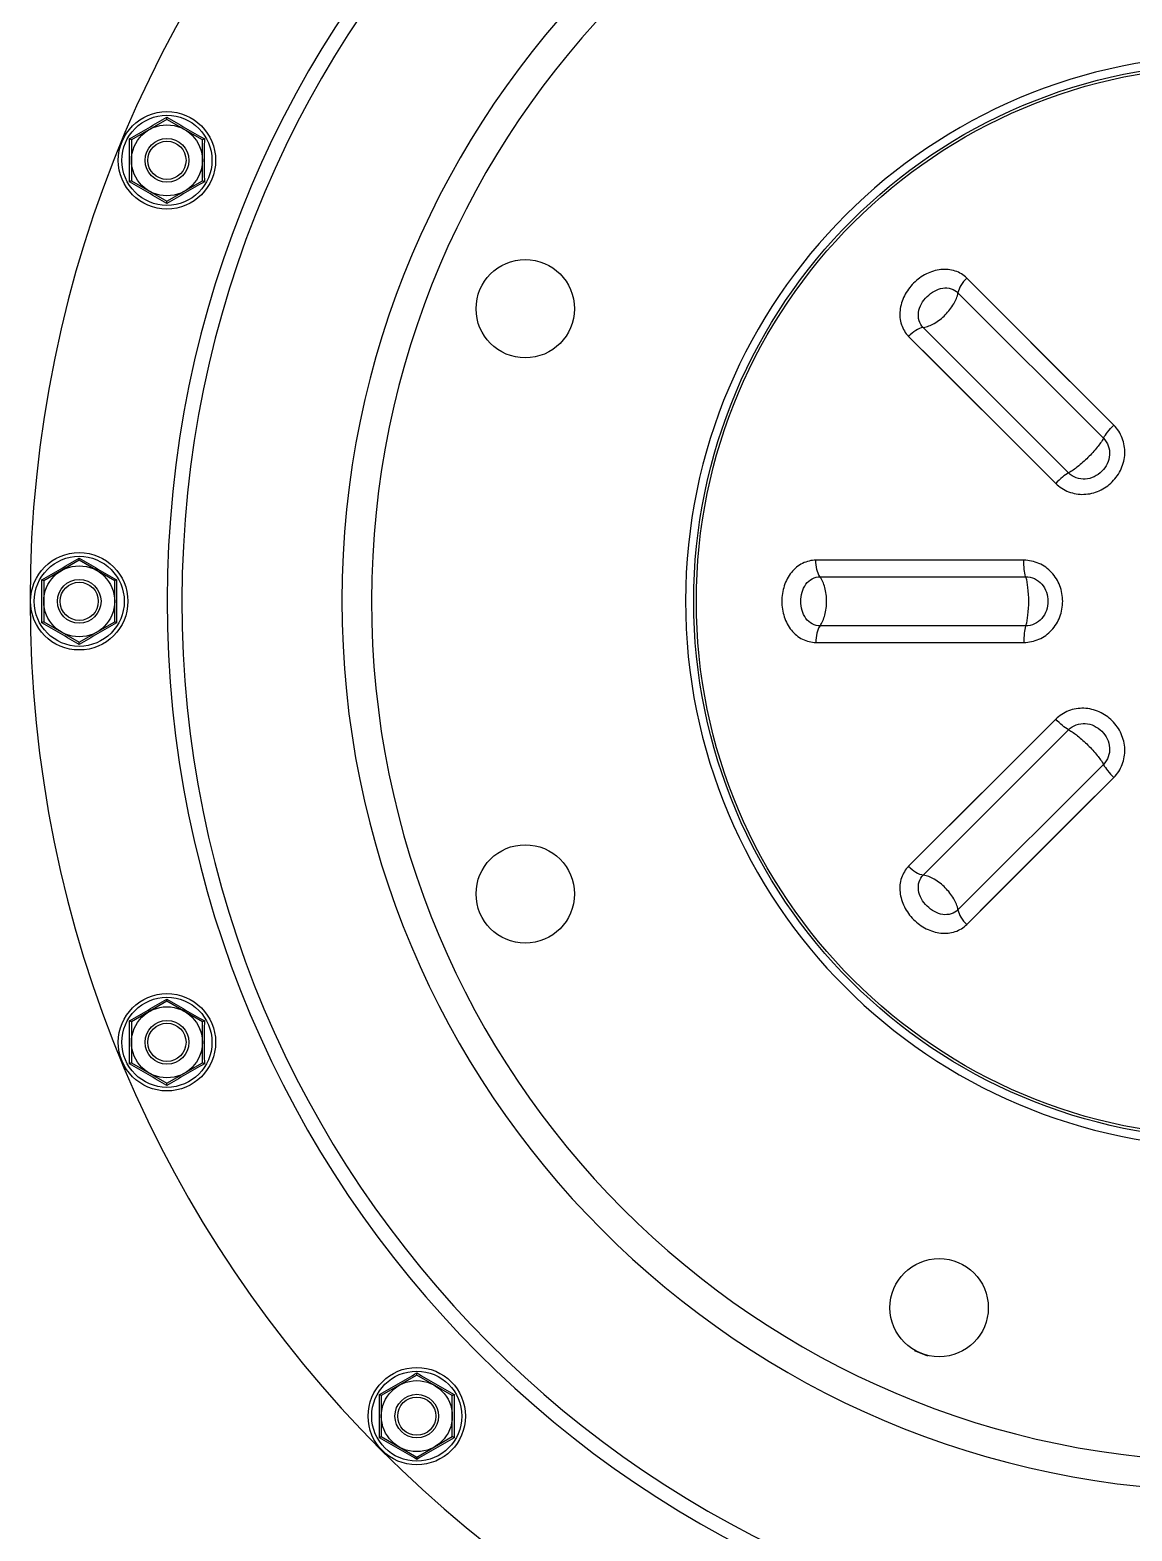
# Model space of a CAD drawing. Header units: millimetres. Extents: x 1186 to 6713, y 237 to 5598.
# Drawn here: x 4450.3 to 4652, y 3939.7 to 4214.5 of the extents above; entities that cross this region are included whole.
import ezdxf

# ---------------------------------------------------------------- set-up
doc = ezdxf.new("R2010")
doc.units = ezdxf.units.MM
doc.header["$LTSCALE"] = 384.175
doc.layers.get('0').update_dxf_attribs({"linetype": 'CONTINUOUS'})
doc.layers.add('02___PRT_ALL_AXES', color=7, linetype='CONTINUOUS')

msp = doc.modelspace()

# ---------------------------------------------------------------- linework, layer by layer
at = {"linetype": 'Continuous'}
for p, q in [((4475.32463, 4198.13171), (4468.82476, 4194.37871)), ((4481.82476, 4194.37917), (4475.32463, 4198.13171)), ((4468.82476, 4194.37871), (4468.82502, 4186.87315)), ((4481.82502, 4186.87361), (4481.82476, 4194.37917)), ((4468.82502, 4186.87315), (4475.32516, 4183.12061)), ((4475.32516, 4183.12061), (4481.82502, 4186.87361)), ((4648.66096, 4142.12577), (4621.74597, 4169.05029)), ((4620.13538, 4166.36459), (4646.75911, 4139.75755)), ((4611.0931, 4158.39744), (4638.01768, 4131.48244)), ((4640.3858, 4133.38425), (4613.77874, 4160.00804)), ((4459.26321, 4117.38551), (4452.76334, 4113.6325)), ((4465.76334, 4113.63296), (4459.26321, 4117.38551)), ((4632.18696, 4117.40591), (4594.11668, 4117.41265)), ((4594.87689, 4114.37471), (4632.51673, 4114.38651)), ((4452.76334, 4113.6325), (4452.76361, 4106.12695)), ((4465.76361, 4106.12741), (4465.76334, 4113.63296)), ((4452.76361, 4106.12695), (4459.26374, 4102.3744)), ((4459.26374, 4102.3744), (4465.76361, 4106.12741)), ((4632.51673, 4105.3733), (4594.87683, 4105.38513)), ((4594.11666, 4102.34723), (4632.18699, 4102.354)), ((4638.01766, 4088.27745), (4611.09314, 4061.36246)), ((4613.77884, 4059.75187), (4640.38588, 4086.3756)), ((4646.75918, 4080.00229), (4620.13539, 4053.39523)), ((4621.74599, 4050.70959), (4648.661, 4077.63418)), ((4475.32463, 4036.6393), (4468.82476, 4032.8863)), ((4481.82476, 4032.88676), (4475.32463, 4036.6393)), ((4468.82476, 4032.8863), (4468.82502, 4025.38074)), ((4481.82502, 4025.3812), (4481.82476, 4032.88676)), ((4468.82502, 4025.38074), (4475.32516, 4021.6282)), ((4475.32516, 4021.6282), (4481.82502, 4025.3812)), ((4521.06368, 3968.18598), (4514.56381, 3964.43297)), ((4527.56381, 3964.43343), (4521.06368, 3968.18598)), ((4514.56381, 3964.43297), (4514.56407, 3956.92742)), ((4527.56407, 3956.92788), (4527.56381, 3964.43343)), ((4514.56407, 3956.92742), (4521.06421, 3953.17487)), ((4521.06421, 3953.17487), (4527.56407, 3956.92788))]:
    msp.add_line(p, q, dxfattribs=at)
for points in [[(4635.57347, 4155.21951), (4631.41117, 4159.38304), (4626.81764, 4163.97772), (4621.74597, 4169.05029)], [(4611.0931, 4158.39744), (4616.00127, 4153.4902), (4628.03798, 4141.45701)], [(4648.66096, 4142.12577), (4645.81443, 4144.97415), (4635.57347, 4155.21951)], [(4628.03798, 4141.45701), (4631.2628, 4138.23353), (4638.01768, 4131.48244)], [(4613.67403, 4117.41032), (4607.78678, 4117.4112), (4601.28973, 4117.41201), (4594.11668, 4117.41265)], [(4632.18696, 4117.40591), (4628.16004, 4117.40721), (4613.67403, 4117.41032)], [(4594.11666, 4102.34723), (4601.0572, 4102.34788), (4618.07719, 4102.35037)], [(4618.07719, 4102.35037), (4622.63683, 4102.35131), (4632.18699, 4102.354)], [(4638.01766, 4088.27745), (4635.16928, 4085.43091), (4628.70554, 4078.97021)], [(4628.70554, 4078.97021), (4624.92392, 4075.18995), (4620.76039, 4071.02766), (4616.16571, 4066.43412), (4611.09314, 4061.36246)], [(4635.08553, 4064.05231), (4638.68642, 4067.65446), (4641.9099, 4070.87928), (4648.661, 4077.63418)], [(4621.74599, 4050.70959), (4626.65323, 4055.61775), (4635.08553, 4064.05231)]]:
    msp.add_lwpolyline(points, dxfattribs=at)
for centre, radius in [((4670.26347, 4109.87996), 98.5), ((4670.26347, 4109.87996), 98.02353), ((4475.32489, 4190.62616), 8.91272), ((4475.32489, 4190.62616), 8.24637), ((4475.32489, 4190.62616), 6.5), ((4475.32489, 4190.62616), 4), ((4475.32489, 4190.62616), 3.5), ((4459.26347, 4109.87996), 8.91272), ((4459.26347, 4109.87996), 8.24637), ((4459.26347, 4109.87996), 6.5), ((4459.26347, 4109.87996), 4), ((4459.26347, 4109.87996), 3.5), ((4475.32489, 4029.13375), 8.91272), ((4475.32489, 4029.13375), 8.24637), ((4475.32489, 4029.13375), 6.5), ((4475.32489, 4029.13375), 4), ((4475.32489, 4029.13375), 3.5), ((4521.06394, 3960.68042), 8.91272), ((4521.06394, 3960.68042), 8.24637), ((4521.06394, 3960.68042), 6.5), ((4521.06394, 3960.68042), 4), ((4521.06394, 3960.68042), 3.5)]:
    msp.add_circle(centre, radius, dxfattribs=at)
msp.add_arc((4670.26347, 4109.87996), 100, 0, 359.88, dxfattribs=at)
for points in [[(4468.47285, 4194.58186), (4469.62092, 4195.23058), (4471.91551, 4196.5309), (4474.18882, 4197.86807), (4475.32461, 4198.53805)], [(4475.32461, 4198.53805), (4476.46045, 4197.86815), (4478.73385, 4196.53114), (4481.02854, 4195.23098), (4482.17665, 4194.58234)], [(4475.32517, 4182.71427), (4474.18933, 4183.38417), (4471.91593, 4184.72118), (4469.62124, 4186.02134), (4468.47313, 4186.66998)], [(4482.17693, 4186.67046), (4481.02886, 4186.02174), (4478.73427, 4184.72142), (4476.46096, 4183.38425), (4475.32517, 4182.71427)], [(4452.41143, 4113.83566), (4453.5595, 4114.48438), (4455.85409, 4115.78469), (4458.1274, 4117.12187), (4459.2632, 4117.79184)], [(4459.26319, 4117.79184), (4460.39903, 4117.12195), (4462.67244, 4115.78494), (4464.96712, 4114.48478), (4466.11523, 4113.83614)], [(4459.26376, 4101.96807), (4458.12791, 4102.63796), (4455.85451, 4103.97498), (4453.55983, 4105.27513), (4452.41171, 4105.92377)], [(4466.11551, 4105.92426), (4464.96744, 4105.27554), (4462.67285, 4103.97522), (4460.39954, 4102.63804), (4459.26375, 4101.96807)], [(4468.47285, 4033.08945), (4469.62092, 4033.73817), (4471.91551, 4035.03849), (4474.18882, 4036.37567), (4475.32461, 4037.04564)], [(4475.32461, 4037.04564), (4476.46045, 4036.37575), (4478.73385, 4035.03873), (4481.02854, 4033.73857), (4482.17665, 4033.08994)], [(4475.32517, 4021.22186), (4474.18933, 4021.89176), (4471.91593, 4023.22877), (4469.62124, 4024.52893), (4468.47313, 4025.17757)], [(4482.17693, 4025.17805), (4481.02886, 4024.52933), (4478.73427, 4023.22901), (4476.46096, 4021.89184), (4475.32517, 4021.22186)], [(4514.2119, 3964.63612), (4515.35997, 3965.28484), (4517.65456, 3966.58516), (4519.92787, 3967.92234), (4521.06366, 3968.59231)], [(4521.06366, 3968.59231), (4522.1995, 3967.92242), (4524.47291, 3966.58541), (4526.76759, 3965.28525), (4527.9157, 3964.63661)], [(4521.06422, 3952.76854), (4519.92838, 3953.43843), (4517.65498, 3954.77544), (4515.3603, 3956.0756), (4514.21218, 3956.72424)], [(4527.91598, 3956.72473), (4526.76791, 3956.07601), (4524.47332, 3954.77569), (4522.20001, 3953.43851), (4521.06422, 3952.76854)]]:
    msp.add_open_spline(points, degree=3, dxfattribs=at)
for points, knots in [([(4475.32461, 4198.13171), (4475.32461, 4198.09113), (4475.32562, 4198.4026), (4475.32461, 4198.44317), (4475.32461, 4198.53805)], [0, 0, 0, 0, 0.29956188, 1, 1, 1, 1]), ([(4468.47315, 4186.66997), (4468.48546, 4187.99774), (4468.50656, 4190.63507), (4468.48511, 4193.27241), (4468.47287, 4194.58187)], [0, 0, 0, 0, 0.503470775, 1, 1, 1, 1]), ([(4468.82476, 4194.37871), (4468.82492, 4194.37801), (4468.82058, 4194.38195), (4468.81697, 4194.38272), (4468.80712, 4194.38924), (4468.79546, 4194.39576), (4468.78017, 4194.40482), (4468.75464, 4194.41963), (4468.71662, 4194.44165), (4468.66481, 4194.47142), (4468.60576, 4194.50529), (4468.54099, 4194.54255), (4468.49606, 4194.56846), (4468.47287, 4194.58185)], [0, 0, 0, 0, 0.005270768, 0.020858191, 0.046282368, 0.081003533, 0.124365062, 0.175697192, 0.299730798, 0.448270882, 0.617065146, 0.802297204, 1, 1, 1, 1]), ([(4482.17663, 4194.58234), (4482.15344, 4194.56895), (4482.10851, 4194.54303), (4482.04375, 4194.50577), (4481.98469, 4194.47189), (4481.93289, 4194.44212), (4481.89486, 4194.42009), (4481.86934, 4194.40528), (4481.85403, 4194.39622), (4481.84243, 4194.38968), (4481.83243, 4194.38321), (4481.82909, 4194.38236), (4481.82448, 4194.37851), (4481.82476, 4194.37917)], [0, 0, 0, 0, 0.197705209, 0.382939848, 0.551741292, 0.700291465, 0.824330592, 0.875663154, 0.919023194, 0.953740564, 0.97915805, 0.994736811, 1, 1, 1, 1]), ([(4482.17663, 4194.58235), (4482.16433, 4193.25472), (4482.14322, 4190.61738), (4482.16467, 4187.98005), (4482.17691, 4186.67045)], [0, 0, 0, 0, 0.503419542, 1, 1, 1, 1]), ([(4468.82504, 4186.87315), (4468.82532, 4186.8738), (4468.82069, 4186.86999), (4468.81734, 4186.86918), (4468.80729, 4186.86284), (4468.7956, 4186.85646), (4468.7802, 4186.84758), (4468.75457, 4186.83296), (4468.7165, 4186.81099), (4468.6648, 4186.78102), (4468.60593, 4186.7468), (4468.54125, 4186.70933), (4468.49633, 4186.68337), (4468.47314, 4186.66997)], [0, 0, 0, 0, 0.005246527, 0.020788041, 0.046167334, 0.080859382, 0.124204947, 0.175529424, 0.299562897, 0.448123589, 0.616956491, 0.802239647, 1, 1, 1, 1]), ([(4482.17693, 4186.67046), (4482.15373, 4186.68385), (4482.10881, 4186.70981), (4482.04413, 4186.74728), (4481.98526, 4186.78149), (4481.93353, 4186.81148), (4481.89553, 4186.83337), (4481.86979, 4186.84811), (4481.85462, 4186.85673), (4481.84232, 4186.86381), (4481.83444, 4186.8681), (4481.82928, 4186.87132), (4481.82747, 4186.87188), (4481.82484, 4186.8743), (4481.82501, 4186.8736)], [0, 0, 0, 0, 0.197757183, 0.383035853, 0.551868359, 0.700432958, 0.824469569, 0.875795596, 0.919142329, 0.953834439, 0.979211825, 0.988239588, 0.994751198, 1, 1, 1, 1]), ([(4475.32517, 4182.71427), (4475.32517, 4182.80915), (4475.32617, 4182.84972), (4475.32514, 4183.16119), (4475.32514, 4183.12061)], [0, 0, 0, 0, 0.700434158, 1, 1, 1, 1]), ([(4621.74597, 4169.05029), (4621.15704, 4169.63929), (4619.63152, 4170.5594), (4616.93245, 4170.79036), (4614.24071, 4169.95139), (4611.91048, 4168.23808), (4610.19467, 4165.90828), (4609.35323, 4163.21469), (4609.58331, 4160.51311), (4610.50395, 4158.98651), (4611.0931, 4158.39744)], [0, 0, 0, 0, 0.115889432, 0.237395261, 0.366273236, 0.499820436, 0.633419103, 0.762451657, 0.884082182, 1, 1, 1, 1]), ([(4613.77848, 4160.00808), (4613.43373, 4160.35263), (4612.90216, 4161.25428), (4612.81533, 4162.84255), (4613.37823, 4164.39727), (4614.4199, 4165.72623), (4615.74886, 4166.76681), (4617.30274, 4167.32891), (4618.88967, 4167.24022), (4619.79076, 4166.70909), (4620.13522, 4166.36442)], [0, 0, 0, 0, 0.115823434, 0.237315718, 0.366323871, 0.500154444, 0.633941952, 0.762811012, 0.884202705, 1, 1, 1, 1]), ([(4621.74595, 4169.05032), (4621.33049, 4168.65585), (4620.65184, 4167.83508), (4620.21018, 4166.84207), (4620.13527, 4166.3645)], [0, 0, 0, 0, 0.542357193, 1, 1, 1, 1]), ([(4613.77874, 4160.00804), (4614.48784, 4160.11818), (4615.96784, 4160.75268), (4617.8756, 4162.26777), (4619.39062, 4164.17552), (4620.02531, 4165.65548), (4620.13538, 4166.36459)], [0, 0, 0, 0, 0.228816328, 0.499999709, 0.7711831, 1, 1, 1, 1]), ([(4613.77877, 4160.00804), (4613.30123, 4159.93312), (4612.30828, 4159.49147), (4611.48756, 4158.81286), (4611.09312, 4158.39742)], [0, 0, 0, 0, 0.457645836, 1, 1, 1, 1]), ([(4638.01768, 4131.48244), (4638.68404, 4130.81656), (4640.32422, 4129.7511), (4643.21038, 4129.27911), (4646.07239, 4129.96389), (4648.48886, 4131.64981), (4650.17733, 4134.06571), (4650.86459, 4136.92948), (4650.39312, 4139.81806), (4649.32702, 4141.45923), (4648.66096, 4142.12577)], [0, 0, 0, 0, 0.123541431, 0.247971357, 0.373527945, 0.499844571, 0.62620072, 0.751882405, 0.876425862, 1, 1, 1, 1]), ([(4646.75912, 4139.75756), (4646.966, 4140.1542), (4647.57126, 4140.97876), (4648.25625, 4141.72789), (4648.66097, 4142.12576)], [0, 0, 0, 0, 0.440787802, 1, 1, 1, 1]), ([(4646.75896, 4139.75736), (4647.15101, 4139.36653), (4647.77193, 4138.3933), (4648.00559, 4136.68358), (4647.54079, 4135.01369), (4646.5226, 4133.61784), (4645.12633, 4132.60105), (4643.45733, 4132.13854), (4641.749, 4132.37159), (4640.77618, 4132.99214), (4640.38544, 4133.3841)], [0, 0, 0, 0, 0.12340028, 0.248007389, 0.373822461, 0.500154577, 0.626449453, 0.752130104, 0.876628216, 1, 1, 1, 1]), ([(4646.75911, 4139.75755), (4646.44721, 4139.16801), (4645.54707, 4137.93622), (4643.96002, 4136.1833), (4642.20708, 4134.59632), (4640.97533, 4133.69613), (4640.3858, 4133.38425)], [0, 0, 0, 0, 0.22011938, 0.500002135, 0.779885753, 1, 1, 1, 1]), ([(4640.38567, 4133.38421), (4639.98905, 4133.1773), (4639.16457, 4132.57207), (4638.4155, 4131.88712), (4638.01767, 4131.48245)], [0, 0, 0, 0, 0.440806577, 1, 1, 1, 1]), ([(4459.26319, 4117.3855), (4459.26319, 4117.34493), (4459.26421, 4117.65639), (4459.2632, 4117.69697), (4459.26319, 4117.79184)], [0, 0, 0, 0, 0.29956188, 1, 1, 1, 1]), ([(4594.11668, 4117.41265), (4593.2835, 4117.4127), (4591.5536, 4116.98445), (4589.48136, 4115.23754), (4588.17146, 4112.74207), (4587.88307, 4110.84017), (4587.88302, 4109.87996)], [0, 0, 0, 0, 0.231847702, 0.474946861, 0.732802485, 1, 1, 1, 1]), ([(4594.87688, 4114.37457), (4594.59216, 4114.76523), (4594.20229, 4115.7797), (4594.1018, 4116.83995), (4594.11664, 4117.41265)], [0, 0, 0, 0, 0.457642807, 1, 1, 1, 1]), ([(4632.51673, 4114.38653), (4632.38255, 4114.81328), (4632.22748, 4115.82432), (4632.18213, 4116.83839), (4632.18697, 4117.40591)], [0, 0, 0, 0, 0.440787802, 1, 1, 1, 1]), ([(4639.30073, 4109.87996), (4639.30067, 4110.84337), (4638.95749, 4112.78398), (4637.41843, 4115.28981), (4635.04349, 4116.99908), (4633.12949, 4117.40556), (4632.18696, 4117.40591)], [0, 0, 0, 0, 0.25268737, 0.503858586, 0.752789705, 1, 1, 1, 1]), ([(4591.35549, 4109.87976), (4591.35548, 4110.44295), (4591.49023, 4111.55681), (4592.1913, 4113.05243), (4593.3763, 4114.11289), (4594.38942, 4114.37463), (4594.8769, 4114.37448)], [0, 0, 0, 0, 0.267653208, 0.525468054, 0.768327753, 1, 1, 1, 1]), ([(4594.87683, 4105.38513), (4595.30035, 4105.96442), (4595.89821, 4107.4596), (4596.17588, 4109.87992), (4595.89817, 4112.30018), (4595.30047, 4113.79546), (4594.87689, 4114.37471)], [0, 0, 0, 0, 0.228816376, 0.499999751, 0.771183136, 1, 1, 1, 1]), ([(4632.51673, 4114.38651), (4632.71305, 4113.7491), (4632.94756, 4112.24159), (4633.06485, 4109.87988), (4632.9475, 4107.5182), (4632.71305, 4106.01069), (4632.51673, 4105.3733)], [0, 0, 0, 0, 0.220119357, 0.500002109, 0.779885725, 1, 1, 1, 1]), ([(4632.51676, 4114.38627), (4633.0705, 4114.38714), (4634.19754, 4114.13808), (4635.57114, 4113.09431), (4636.42338, 4111.5877), (4636.60155, 4110.44635), (4636.60157, 4109.87963)], [0, 0, 0, 0, 0.246865392, 0.495907053, 0.747348512, 1, 1, 1, 1]), ([(4452.41173, 4105.92377), (4452.42404, 4107.25153), (4452.44514, 4109.88887), (4452.42369, 4112.5262), (4452.41145, 4113.83566)], [0, 0, 0, 0, 0.503470775, 1, 1, 1, 1]), ([(4452.76334, 4113.6325), (4452.7635, 4113.63181), (4452.75916, 4113.63575), (4452.75556, 4113.63651), (4452.7457, 4113.64303), (4452.73404, 4113.64955), (4452.71875, 4113.65861), (4452.69322, 4113.67342), (4452.6552, 4113.69545), (4452.60339, 4113.72522), (4452.54434, 4113.75909), (4452.47957, 4113.79635), (4452.43464, 4113.82226), (4452.41145, 4113.83565)], [0, 0, 0, 0, 0.005270768, 0.020858191, 0.046282368, 0.081003533, 0.124365062, 0.175697192, 0.299730798, 0.448270882, 0.617065146, 0.802297204, 1, 1, 1, 1]), ([(4466.11521, 4113.83613), (4466.09202, 4113.82274), (4466.0471, 4113.79683), (4465.98233, 4113.75956), (4465.92327, 4113.72569), (4465.87147, 4113.69591), (4465.83344, 4113.67389), (4465.80792, 4113.65907), (4465.79261, 4113.65002), (4465.78101, 4113.64348), (4465.77101, 4113.63701), (4465.76768, 4113.63616), (4465.76306, 4113.63231), (4465.76334, 4113.63296)], [0, 0, 0, 0, 0.197705209, 0.382939848, 0.551741292, 0.700291465, 0.824330592, 0.875663154, 0.919023194, 0.953740564, 0.97915805, 0.994736811, 1, 1, 1, 1]), ([(4466.11521, 4113.83615), (4466.10291, 4112.50851), (4466.0818, 4109.87118), (4466.10325, 4107.23385), (4466.11549, 4105.92425)], [0, 0, 0, 0, 0.503419542, 1, 1, 1, 1]), ([(4587.88302, 4109.87996), (4587.88301, 4108.91989), (4588.17143, 4107.0182), (4589.48105, 4104.52284), (4591.55319, 4102.77559), (4593.2833, 4102.34718), (4594.11666, 4102.34723)], [0, 0, 0, 0, 0.267157049, 0.524996743, 0.768100595, 1, 1, 1, 1]), ([(4594.87661, 4105.38497), (4594.38904, 4105.38483), (4593.37576, 4105.6465), (4592.19184, 4106.70801), (4591.49047, 4108.20294), (4591.35549, 4109.31667), (4591.35549, 4109.87976)], [0, 0, 0, 0, 0.231736057, 0.474569494, 0.732373364, 1, 1, 1, 1]), ([(4632.18699, 4102.354), (4633.13001, 4102.35438), (4635.04468, 4102.76122), (4637.41962, 4104.47147), (4638.95774, 4106.97719), (4639.30078, 4108.91709), (4639.30073, 4109.87996)], [0, 0, 0, 0, 0.247340189, 0.496314031, 0.747455011, 1, 1, 1, 1]), ([(4636.60157, 4109.87963), (4636.60158, 4109.31329), (4636.4233, 4108.17246), (4635.57112, 4106.66652), (4634.19818, 4105.62152), (4633.07062, 4105.37209), (4632.51658, 4105.37294)], [0, 0, 0, 0, 0.252491169, 0.503875201, 0.752985014, 1, 1, 1, 1]), ([(4452.76362, 4106.12694), (4452.7639, 4106.12759), (4452.75927, 4106.12378), (4452.75592, 4106.12298), (4452.74587, 4106.11663), (4452.73419, 4106.11026), (4452.71878, 4106.10138), (4452.69315, 4106.08675), (4452.65509, 4106.06479), (4452.60338, 4106.03482), (4452.54451, 4106.0006), (4452.47984, 4105.96312), (4452.43492, 4105.93716), (4452.41172, 4105.92377)], [0, 0, 0, 0, 0.005246527, 0.020788041, 0.046167334, 0.080859382, 0.124204947, 0.175529424, 0.299562897, 0.448123589, 0.616956491, 0.802239647, 1, 1, 1, 1]), ([(4466.11551, 4105.92425), (4466.09231, 4105.93765), (4466.04739, 4105.9636), (4465.98271, 4106.00108), (4465.92384, 4106.03528), (4465.87211, 4106.06528), (4465.83411, 4106.08717), (4465.80838, 4106.10191), (4465.7932, 4106.11052), (4465.7809, 4106.1176), (4465.77302, 4106.12189), (4465.76786, 4106.12511), (4465.76605, 4106.12567), (4465.76343, 4106.12809), (4465.76359, 4106.1274)], [0, 0, 0, 0, 0.197757183, 0.383035853, 0.551868359, 0.700432958, 0.824469569, 0.875795596, 0.919142329, 0.953834439, 0.979211825, 0.988239588, 0.994751198, 1, 1, 1, 1]), ([(4594.87685, 4105.38515), (4594.59215, 4104.9945), (4594.20233, 4103.98009), (4594.10184, 4102.91989), (4594.11668, 4102.34723)], [0, 0, 0, 0, 0.457645836, 1, 1, 1, 1]), ([(4632.51666, 4105.37317), (4632.38252, 4104.94642), (4632.22748, 4103.93546), (4632.18214, 4102.92146), (4632.18698, 4102.354)], [0, 0, 0, 0, 0.440806594, 1, 1, 1, 1]), ([(4459.26375, 4101.96807), (4459.26375, 4102.06294), (4459.26476, 4102.10352), (4459.26372, 4102.41499), (4459.26372, 4102.37441)], [0, 0, 0, 0, 0.700434158, 1, 1, 1, 1]), ([(4648.661, 4077.63418), (4649.32684, 4078.30058), (4650.39263, 4079.94122), (4650.86451, 4082.82911), (4650.17763, 4085.69311), (4648.48919, 4088.11077), (4646.07028, 4089.79694), (4643.20708, 4090.48098), (4640.32192, 4090.00771), (4638.68337, 4088.94266), (4638.01766, 4088.27745)], [0, 0, 0, 0, 0.123540765, 0.248049388, 0.373723722, 0.500151782, 0.626570643, 0.752210718, 0.876581026, 1, 1, 1, 1]), ([(4640.38587, 4086.3756), (4639.98923, 4086.58249), (4639.16467, 4087.18775), (4638.41554, 4087.87273), (4638.01767, 4088.27745)], [0, 0, 0, 0, 0.440787802, 1, 1, 1, 1]), ([(4640.38607, 4086.37544), (4640.77641, 4086.767), (4641.74809, 4087.38733), (4643.45584, 4087.62207), (4645.12553, 4087.15939), (4646.52286, 4086.14228), (4647.54111, 4084.74557), (4648.00504, 4083.07545), (4647.77206, 4081.36595), (4647.15131, 4080.39272), (4646.75933, 4080.00193)], [0, 0, 0, 0, 0.12324557, 0.247678062, 0.373460133, 0.499837316, 0.626222817, 0.752028641, 0.876617733, 1, 1, 1, 1]), ([(4640.38588, 4086.3756), (4640.97542, 4086.0637), (4642.20721, 4085.16355), (4643.96012, 4083.5765), (4645.54711, 4081.82356), (4646.44729, 4080.59182), (4646.75918, 4080.00229)], [0, 0, 0, 0, 0.220119365, 0.500002118, 0.779885734, 1, 1, 1, 1]), ([(4646.75922, 4080.00215), (4646.96613, 4079.60554), (4647.57136, 4078.78105), (4648.25631, 4078.03198), (4648.66098, 4077.63415)], [0, 0, 0, 0, 0.440806548, 1, 1, 1, 1]), ([(4611.09314, 4061.36246), (4610.50413, 4060.77352), (4609.58402, 4059.24798), (4609.35307, 4056.54888), (4610.19207, 4053.85713), (4611.90541, 4051.5269), (4614.23525, 4049.8111), (4616.92884, 4048.96969), (4619.63038, 4049.19982), (4621.15693, 4050.12045), (4621.74599, 4050.70959)], [0, 0, 0, 0, 0.115890344, 0.237397281, 0.366276391, 0.49982486, 0.633424235, 0.762456705, 0.884085771, 1, 1, 1, 1]), ([(4611.09311, 4061.36243), (4611.48757, 4060.94698), (4612.30835, 4060.26833), (4613.30136, 4059.82667), (4613.77893, 4059.75175)], [0, 0, 0, 0, 0.542357193, 1, 1, 1, 1]), ([(4620.13535, 4053.39496), (4619.79081, 4053.05023), (4618.88918, 4052.51865), (4617.30094, 4052.43181), (4615.74621, 4052.99468), (4614.41723, 4054.03635), (4613.37663, 4055.36531), (4612.81452, 4056.9192), (4612.9032, 4058.50614), (4613.43433, 4059.40724), (4613.77901, 4059.75171)], [0, 0, 0, 0, 0.115820118, 0.237310809, 0.366318979, 0.500150161, 0.633938885, 0.7628091, 0.884201837, 1, 1, 1, 1]), ([(4620.13539, 4053.39523), (4620.02524, 4054.10432), (4619.39074, 4055.58433), (4617.87566, 4057.49209), (4615.96791, 4059.0071), (4614.48795, 4059.64179), (4613.77884, 4059.75187)], [0, 0, 0, 0, 0.228816367, 0.499999743, 0.771183129, 1, 1, 1, 1]), ([(4620.13538, 4053.39525), (4620.21031, 4052.91771), (4620.65196, 4051.92477), (4621.33057, 4051.10404), (4621.746, 4050.7096)], [0, 0, 0, 0, 0.457645836, 1, 1, 1, 1]), ([(4475.32461, 4036.6393), (4475.32461, 4036.59872), (4475.32562, 4036.91019), (4475.32461, 4036.95077), (4475.32461, 4037.04564)], [0, 0, 0, 0, 0.29956188, 1, 1, 1, 1]), ([(4468.47315, 4025.17756), (4468.48546, 4026.50533), (4468.50656, 4029.14267), (4468.48511, 4031.78), (4468.47287, 4033.08946)], [0, 0, 0, 0, 0.503470775, 1, 1, 1, 1]), ([(4468.82476, 4032.8863), (4468.82492, 4032.8856), (4468.82058, 4032.88955), (4468.81697, 4032.89031), (4468.80712, 4032.89683), (4468.79546, 4032.90335), (4468.78017, 4032.91241), (4468.75464, 4032.92722), (4468.71662, 4032.94924), (4468.66481, 4032.97901), (4468.60576, 4033.01288), (4468.54099, 4033.05014), (4468.49606, 4033.07605), (4468.47287, 4033.08944)], [0, 0, 0, 0, 0.005270768, 0.020858191, 0.046282368, 0.081003533, 0.124365062, 0.175697192, 0.299730798, 0.448270882, 0.617065146, 0.802297204, 1, 1, 1, 1]), ([(4482.17663, 4033.08993), (4482.15344, 4033.07654), (4482.10851, 4033.05062), (4482.04375, 4033.01336), (4481.98469, 4032.97948), (4481.93289, 4032.94971), (4481.89486, 4032.92769), (4481.86934, 4032.91287), (4481.85403, 4032.90381), (4481.84243, 4032.89727), (4481.83243, 4032.8908), (4481.82909, 4032.88995), (4481.82448, 4032.8861), (4481.82476, 4032.88676)], [0, 0, 0, 0, 0.197705209, 0.382939848, 0.551741292, 0.700291465, 0.824330592, 0.875663154, 0.919023194, 0.953740564, 0.97915805, 0.994736811, 1, 1, 1, 1]), ([(4482.17663, 4033.08994), (4482.16433, 4031.76231), (4482.14322, 4029.12497), (4482.16467, 4026.48764), (4482.17691, 4025.17805)], [0, 0, 0, 0, 0.503419542, 1, 1, 1, 1]), ([(4468.82504, 4025.38074), (4468.82532, 4025.38139), (4468.82069, 4025.37758), (4468.81734, 4025.37678), (4468.80729, 4025.37043), (4468.7956, 4025.36405), (4468.7802, 4025.35517), (4468.75457, 4025.34055), (4468.7165, 4025.31859), (4468.6648, 4025.28861), (4468.60593, 4025.2544), (4468.54125, 4025.21692), (4468.49633, 4025.19096), (4468.47314, 4025.17757)], [0, 0, 0, 0, 0.005246527, 0.020788041, 0.046167334, 0.080859382, 0.124204947, 0.175529424, 0.299562897, 0.448123589, 0.616956491, 0.802239647, 1, 1, 1, 1]), ([(4482.17693, 4025.17805), (4482.15373, 4025.19144), (4482.10881, 4025.2174), (4482.04413, 4025.25487), (4481.98526, 4025.28908), (4481.93353, 4025.31907), (4481.89553, 4025.34096), (4481.86979, 4025.3557), (4481.85462, 4025.36432), (4481.84232, 4025.3714), (4481.83444, 4025.37569), (4481.82928, 4025.37891), (4481.82747, 4025.37947), (4481.82484, 4025.38189), (4481.82501, 4025.3812)], [0, 0, 0, 0, 0.197757183, 0.383035853, 0.551868359, 0.700432958, 0.824469569, 0.875795596, 0.919142329, 0.953834439, 0.979211825, 0.988239588, 0.994751198, 1, 1, 1, 1]), ([(4475.32517, 4021.22186), (4475.32517, 4021.31674), (4475.32617, 4021.35731), (4475.32514, 4021.66878), (4475.32514, 4021.62821)], [0, 0, 0, 0, 0.700434158, 1, 1, 1, 1]), ([(4521.06366, 3968.18597), (4521.06366, 3968.1454), (4521.06467, 3968.45686), (4521.06367, 3968.49744), (4521.06366, 3968.59231)], [0, 0, 0, 0, 0.29956188, 1, 1, 1, 1]), ([(4514.2122, 3956.72423), (4514.22451, 3958.052), (4514.24561, 3960.68934), (4514.22416, 3963.32667), (4514.21192, 3964.63613)], [0, 0, 0, 0, 0.503470775, 1, 1, 1, 1]), ([(4514.56381, 3964.43297), (4514.56397, 3964.43228), (4514.55963, 3964.43622), (4514.55603, 3964.43698), (4514.54617, 3964.4435), (4514.53451, 3964.45002), (4514.51922, 3964.45908), (4514.49369, 3964.47389), (4514.45567, 3964.49592), (4514.40386, 3964.52568), (4514.34481, 3964.55956), (4514.28004, 3964.59682), (4514.23511, 3964.62273), (4514.21192, 3964.63612)], [0, 0, 0, 0, 0.005270768, 0.020858191, 0.046282368, 0.081003533, 0.124365062, 0.175697192, 0.299730798, 0.448270882, 0.617065146, 0.802297204, 1, 1, 1, 1]), ([(4527.91568, 3964.6366), (4527.89249, 3964.62321), (4527.84756, 3964.5973), (4527.7828, 3964.56003), (4527.72374, 3964.52616), (4527.67194, 3964.49638), (4527.63391, 3964.47436), (4527.60839, 3964.45954), (4527.59308, 3964.45049), (4527.58148, 3964.44395), (4527.57148, 3964.43748), (4527.56814, 3964.43663), (4527.56353, 3964.43278), (4527.56381, 3964.43343)], [0, 0, 0, 0, 0.197705209, 0.382939848, 0.551741292, 0.700291465, 0.824330592, 0.875663154, 0.919023194, 0.953740564, 0.97915805, 0.994736811, 1, 1, 1, 1]), ([(4527.91568, 3964.63662), (4527.90338, 3963.30898), (4527.88227, 3960.67165), (4527.90372, 3958.03431), (4527.91596, 3956.72472)], [0, 0, 0, 0, 0.503419542, 1, 1, 1, 1]), ([(4514.56409, 3956.92741), (4514.56437, 3956.92806), (4514.55974, 3956.92425), (4514.55639, 3956.92345), (4514.54634, 3956.9171), (4514.53465, 3956.91072), (4514.51925, 3956.90185), (4514.49362, 3956.88722), (4514.45556, 3956.86526), (4514.40385, 3956.83529), (4514.34498, 3956.80107), (4514.2803, 3956.76359), (4514.23538, 3956.73763), (4514.21219, 3956.72424)], [0, 0, 0, 0, 0.005246527, 0.020788041, 0.046167334, 0.080859382, 0.124204947, 0.175529424, 0.299562897, 0.448123589, 0.616956491, 0.802239647, 1, 1, 1, 1]), ([(4527.91598, 3956.72472), (4527.89278, 3956.73812), (4527.84786, 3956.76407), (4527.78318, 3956.80154), (4527.72431, 3956.83575), (4527.67258, 3956.86575), (4527.63458, 3956.88764), (4527.60885, 3956.90238), (4527.59367, 3956.91099), (4527.58137, 3956.91807), (4527.57349, 3956.92236), (4527.56833, 3956.92558), (4527.56652, 3956.92614), (4527.56389, 3956.92856), (4527.56406, 3956.92787)], [0, 0, 0, 0, 0.197757183, 0.383035853, 0.551868359, 0.700432958, 0.824469569, 0.875795596, 0.919142329, 0.953834439, 0.979211825, 0.988239588, 0.994751198, 1, 1, 1, 1]), ([(4521.06422, 3952.76854), (4521.06422, 3952.86341), (4521.06523, 3952.90399), (4521.06419, 3953.21545), (4521.06419, 3953.17488)], [0, 0, 0, 0, 0.700434158, 1, 1, 1, 1])]:
    msp.add_open_spline(points, degree=3, knots=knots, dxfattribs=at)
at = {"layer": '02___PRT_ALL_AXES', "linetype": 'Continuous'}
for centre in [(4540.92034, 4163.45564), (4540.92034, 4056.30428), (4616.68779, 3980.53682)]:
    msp.add_circle(centre, 9, dxfattribs=at)
for centre, radius, start, end in [((4670.26347, 4109.87996), 220, 0, 359.88), ((4670.26347, 4109.87996), 194.89893, 0, 359.88), ((4670.26347, 4109.87996), 192.18745, 0, 359.88), ((4670.26347, 4109.87996), 162.9051, 0, 359.88), ((4670.26347, 4109.87996), 157.48215, 0, 359.88), ((4666.26347, 4109.87996), 147.5, 248.4546174, 249.465963)]:
    msp.add_arc(centre, radius, start, end, dxfattribs=at)

doc.saveas('drawing.dxf')
